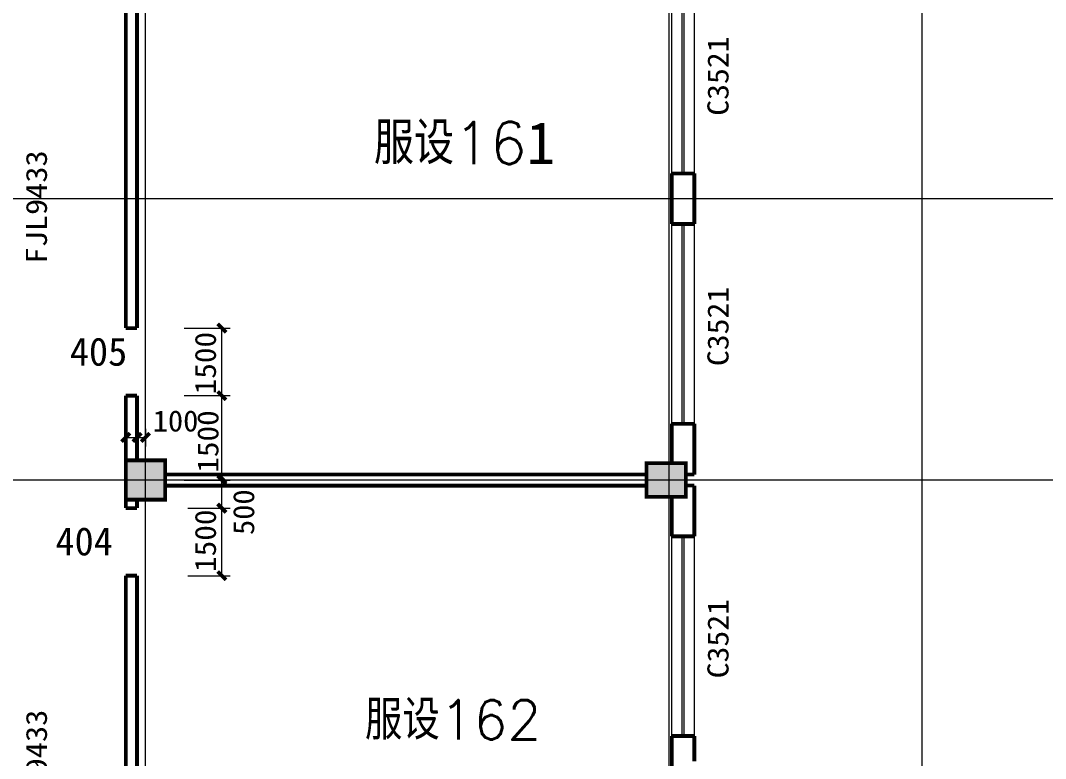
# Model space of a CAD drawing. Extents: x -307567 to 704339, y -10277 to 165507.
# Drawn here: x 405835 to 424044, y 40630 to 53749 of the extents above; entities that cross this region are included whole.
import ezdxf
from ezdxf.enums import TextEntityAlignment as Align

# ---------------------------------------------------------------- set-up
doc = ezdxf.new("R2010")
doc.units = 0
doc.header["$MEASUREMENT"] = 0
doc.layers.add('wode', color=250, linetype='CONTINUOUS', lineweight=0)
doc.layers.add('中文', color=4, linetype='CONTINUOUS')
doc.styles.get("Standard").update_dxf_attribs({"font": 'txt', "height": 3})

msp = doc.modelspace()

# ---------------------------------------------------------------- linework, layer by layer
at = {"layer": 'wode', "color": 0}
for p, q in [((408055.4111, 14548.49971), (408055.4111, 99323.39017)), ((417355.3646, 14548.49971), (417355.3646, 99323.39017)), ((421855.3421, 14548.49971), (421855.3421, 99323.39017)), ((417405.38876, 51030.36762), (417405.38876, 54580.35064)), ((417586.62565, 51030.36762), (417586.62565, 54580.35064)), ((417624.12546, 51030.36762), (417624.12546, 54580.35064)), ((417805.36235, 51030.36762), (417805.36235, 54580.35064)), ((436594.37973, 50580.36987), (362086.13411, 50580.36987)), ((436594.37973, 50580.36987), (362086.13411, 50580.36987)), ((417405.38876, 46580.3914), (417405.38876, 50130.37212)), ((417586.62565, 46580.3914), (417586.62565, 50130.37212)), ((417624.12546, 46580.3914), (417624.12546, 50130.37212)), ((417805.36235, 46580.3914), (417805.36235, 50130.37212)), ((408740.84468, 48280.38214), (409561.1897, 48280.38214)), ((409411.19045, 45580.39564), (409411.19045, 48280.38214)), ((408740.84468, 47080.38814), (409561.1897, 47080.38814)), ((407705.42505, 46487.87096), (407705.42505, 46175.86538)), ((407905.41185, 46487.87096), (407905.41185, 46175.86538)), ((408055.4111, 46487.87096), (408055.4111, 46175.86538)), ((407705.42505, 46337.87171), (407905.41185, 46337.87171)), ((407905.41185, 46337.87171), (408055.4111, 46337.87171)), ((436594.37973, 45580.39564), (362086.13411, 45580.39564)), ((408740.84468, 45580.39564), (409561.1897, 45580.39564)), ((408740.84468, 45580.39564), (409561.1897, 45580.39564)), ((408807.75109, 45580.39564), (409561.1897, 45580.39564)), ((408807.75109, 45580.39564), (409561.1897, 45580.39564)), ((409411.19045, 45080.3989), (409411.19045, 45580.39564)), ((408807.75109, 45080.3989), (409561.1897, 45080.3989)), ((409411.19045, 43880.4049), (409411.19045, 45080.3989)), ((417405.38876, 41030.41686), (417405.38876, 44580.39987)), ((417586.62565, 41030.41686), (417586.62565, 44580.39987)), ((417624.12546, 41030.41686), (417624.12546, 44580.39987)), ((417805.36235, 41030.41686), (417805.36235, 44580.39987)), ((408807.75109, 43880.4049), (409561.1897, 43880.4049))]:
    msp.add_line(p, q, dxfattribs=at)
at = {"layer": 'wode', "color": 0, "const_width": 67.49966}
for points in [[(407705.42505, 53880.35566), (407705.42505, 48280.38214)], [(407905.41185, 53880.35566), (407905.41185, 48280.38214)], [(417405.38876, 51030.36762), (417405.38876, 50130.37212)], [(417405.38876, 50680.37014), (417405.38876, 51030.36762)], [(417805.36235, 51030.36762), (417405.38876, 51030.36762)], [(417805.36235, 50580.36987), (417805.36235, 51030.36762)], [(417805.36235, 50580.36987), (417805.36235, 50130.37212)], [(417805.36235, 50130.37212), (417405.38876, 50130.37212)], [(407905.41185, 48280.38214), (407705.42505, 48280.38214)], [(409336.19083, 48355.38176), (409486.19008, 48205.38251)], [(409336.19083, 47155.38776), (409486.19008, 47005.38851)], [(407905.41185, 47080.38814), (407705.42505, 47080.38814)], [(407705.42505, 45130.39789), (407705.42505, 47080.38814)], [(407905.41185, 45930.39312), (407905.41185, 47080.38814)], [(407630.42543, 46262.87208), (407780.42468, 46412.87133)], [(407830.41222, 46262.87208), (407980.41147, 46412.87133)], [(407980.41147, 46262.87208), (408130.41072, 46412.87133)], [(417405.38876, 45880.39414), (417405.38876, 46580.3914)], [(417805.36235, 46580.3914), (417405.38876, 46580.3914)], [(417805.36235, 45678.42981), (417805.36235, 46580.3914)], [(407705.42505, 45930.39312), (407705.42505, 45230.39815), (408405.43376, 45230.39815), (408405.43376, 45930.39312), (407705.42505, 45930.39312), (407705.42505, 45230.39815)], [(416955.39101, 45880.39414), (416955.39101, 45280.39714), (417655.3631, 45280.39714), (417655.3631, 45880.39414), (416955.39101, 45880.39414), (416955.39101, 45280.39714)], [(408405.43376, 45680.3959), (416955.39101, 45680.3959)], [(409336.19083, 45685.39465), (409486.19008, 45535.3954)], [(417655.3631, 45678.42981), (417805.36235, 45678.42981)], [(409336.19083, 45655.39526), (409486.19008, 45505.39601)], [(409336.19083, 45655.39526), (409486.19008, 45505.39601)], [(409336.19083, 45655.39526), (409486.19008, 45505.39601)], [(409336.19083, 45655.39526), (409486.19008, 45505.39601)], [(408405.43376, 45480.39537), (416955.39101, 45480.39537)], [(417655.3631, 45482.32713), (417805.36235, 45482.32713)], [(417805.36235, 44580.39987), (417805.36235, 45482.32713)], [(407705.42505, 45230.39815), (407705.42505, 45080.3989)], [(407905.41185, 45230.39815), (407905.41185, 45080.3989)], [(409336.19083, 45155.39852), (409486.19008, 45005.39927)], [(417405.38876, 44580.39987), (417405.38876, 45280.39714)], [(407905.41185, 45080.3989), (407705.42505, 45080.3989)], [(417405.38876, 44580.39987), (417805.36235, 44580.39987)], [(417805.36235, 44580.39987), (417405.38876, 44580.39987)], [(407705.42505, 43880.4049), (407705.42505, 38280.42908)], [(407905.41185, 43880.4049), (407705.42505, 43880.4049)], [(407905.41185, 43880.4049), (407705.42505, 43880.4049)], [(407905.41185, 43880.4049), (407905.41185, 38280.42908)], [(409336.19083, 43955.40452), (409486.19008, 43805.40527)], [(417405.38876, 41030.41686), (417405.38876, 40130.42136)], [(417405.38876, 40680.41937), (417405.38876, 41030.41686)], [(417805.36235, 41030.41686), (417405.38876, 41030.41686)], [(417805.36235, 40580.41911), (417805.36235, 41030.41686)]]:
    msp.add_lwpolyline(points, dxfattribs=at)
at = {"layer": 'wode', "color": 0}
for points in [[(407705.42505, 45930.39312), (408405.43376, 45930.39312), (407705.42505, 45230.39815), (408405.43376, 45230.39815)], [(416955.39101, 45880.39414), (417655.3631, 45880.39414), (416955.39101, 45280.39714), (417655.3631, 45280.39714)]]:
    msp.add_solid(points, dxfattribs=at)

# ---------------------------------------------------------------- texts
for s, width, p, p2 in [('C3521', 0.867695, (418412.86663, 52055.36173), (418412.86663, 53465.35835)), ('FJL9433', 0.804001, (406304.74846, 49430.31077), (406304.74846, 51440.30439)), ('C3521', 0.867692, (418412.86663, 47605.38551), (418412.86663, 49015.37755)), ('1500', 0.986666, (409306.93072, 47103.47762), (409306.93072, 48213.47115)), ('1500', 0.986666, (409351.16878, 45710.39529), (409351.16878, 46820.38883)), ('500', 0.925713, (409986.68806, 44604.4003), (409986.68806, 45414.39534)), ('1500', 0.986666, (409306.93072, 43946.4942), (409306.93072, 45056.48773)), ('C3521', 0.867692, (418412.86663, 42055.41326), (418412.86663, 43465.40529)), ('FJL9433', 0.804, (406304.74846, 39488.36067), (406304.74846, 41498.3497))]:
    msp.add_text(s, height=374.998125, rotation=90, dxfattribs=dict(at, width=width)).set_placement(p, p2, align=Align.FIT)
at = {"layer": 'wode', "color": 0, "width": 1.07998}
msp.add_text('100', height=374.998125, dxfattribs=at).set_placement((408184.42657, 46442.87072), (408994.40787, 46442.87072), align=Align.FIT)
at = {"layer": '中文', "attachment_point": 1}
for s, insert, char_height, width in [('{\\Ftxt,stf:宋体|c134;\\C0;服设16\\fFangSong_GB2312|b0|i0|c134|p49;1}', (412112.45513, 51945.53128), 750, 5665.5115268), ('{\\fFangSong_GB2312|b1|i0|c134|p49;\\C1;405}', (406710.2247, 48112.59221), 500, 6011.5625187), ('{\\fFangSong_GB2312|b1|i0|c134|p49;\\C1;404}', (406455.16475, 44740.98547), 500, 6011.5625187), ('{\\Ftxt,stf:宋体|c134;\\C0;服设162}', (411953.87797, 41668.15835), 700, 5665.5115268)]:
    msp.add_mtext(s, dxfattribs=dict(at, insert=insert, char_height=char_height, width=width))

doc.saveas('drawing.dxf')
